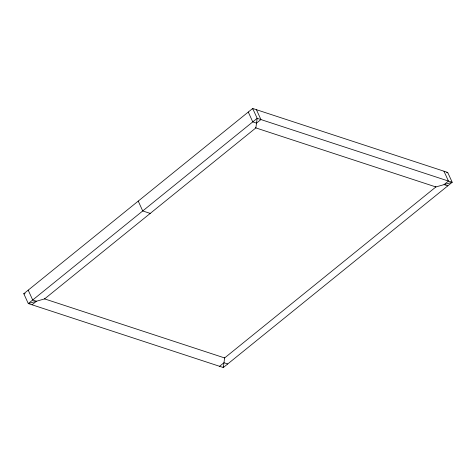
<?xml version="1.0" encoding="UTF-8"?>
<svg xmlns="http://www.w3.org/2000/svg" width="476" height="476" viewBox="0 0 476 476"><rect width="100%" height="100%" fill="white"/><g stroke="black" fill="none" stroke-linecap="round" stroke-linejoin="round"><path stroke-width="0.71" d="M252.595 109.075L252.679 108.474L447.708 172.437L452.2 182.29L223.321 367.526L28.292 303.563L23.8 293.71L252.679 108.474L257.171 118.328L255.868 127.913L44.595 298.898L28.292 303.563L257.171 118.328L452.2 182.29L435.897 186.955L224.624 357.94L223.321 367.526L223.042 366.907M32.041 304.795L36.444 301.231L32.695 299.999L28.203 290.146M447.16 172.883L447.708 172.437L446.69 172.728M219.573 366.294L223.97 362.736L227.724 363.962M25.073 293.341L23.8 293.71L24.502 293.936M447.797 185.854L444.048 184.623L448.452 181.064L443.959 171.205M150.232 213.409L142.729 210.945L138.236 201.092M435.617 186.342L435.897 186.955L255.868 127.913L255.588 127.3M256.427 109.706L260.919 119.559L256.516 123.123L252.768 121.892L248.276 112.038M224.345 357.327L224.624 357.94L44.595 298.898L44.316 298.279"/></g></svg>
